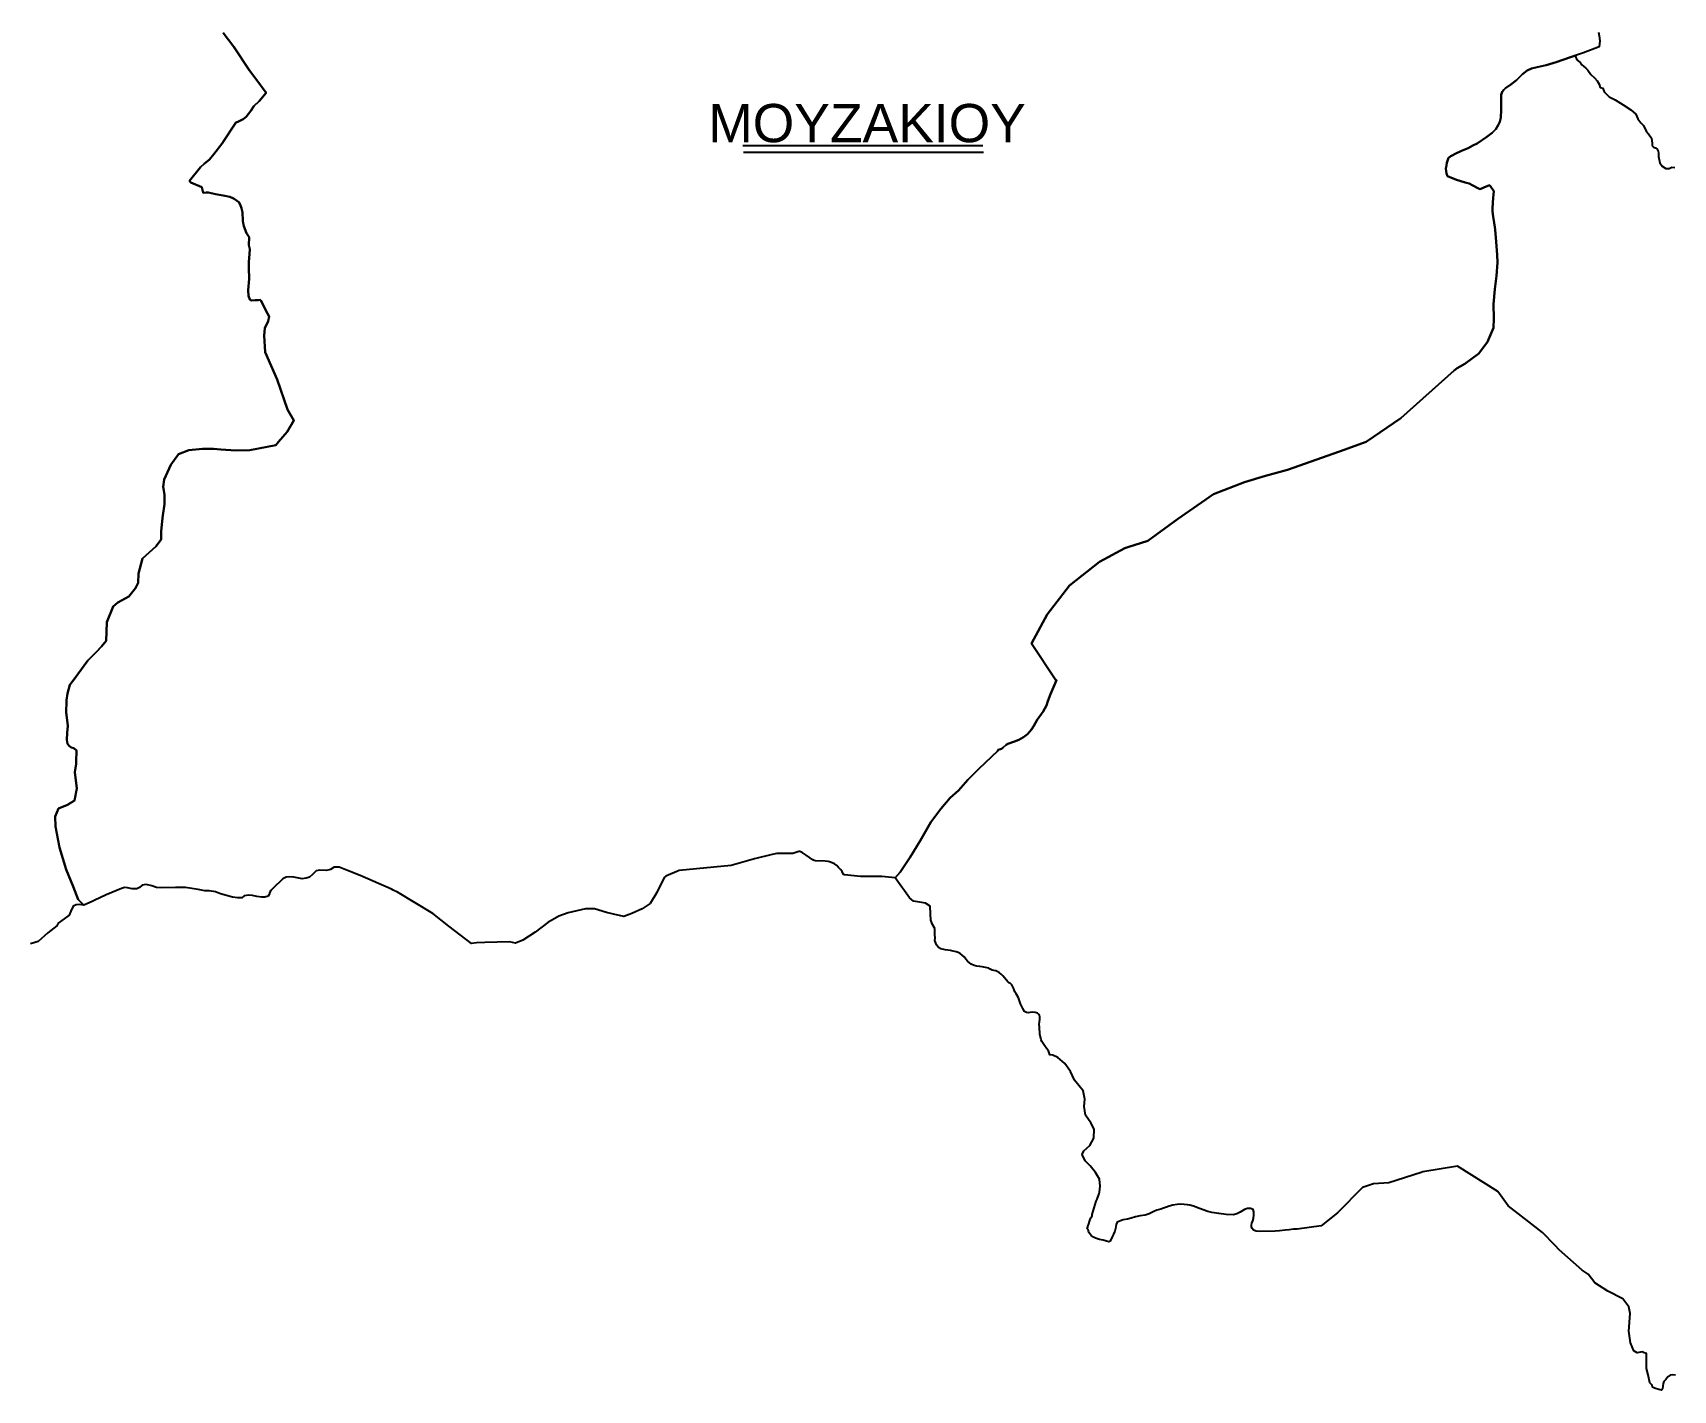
# Model space of a CAD drawing. Header units: metres. Extents: x 245125 to 394351, y 270578 to 4233311.
# Drawn here: x 283179 to 287468, y 4181206 to 4184756 of the extents above; entities that cross this region are included whole.
import ezdxf
from ezdxf.enums import TextEntityAlignment as Align
from ezdxf.lldxf.tags import DXFTag

# ---------------------------------------------------------------- set-up
doc = ezdxf.new("R2010")
doc.units = ezdxf.units.M
for name, color, linetype in [('4495-(228-329)', 103, 'Continuous'), ('ASTOTA', 7, 'Continuous'), ('ΗΛΕΙΑ_Ονομασία ΟΤΑ_ΟΚΧΕ', 6, 'Continuous')]:
    doc.layers.add(name, color=color, linetype=linetype)
doc.styles.add('ARIAL', font='arial.ttf')
tags = doc.linetypes.add('HIDDEN', pattern=[0.375, 0.25, -0.125]).pattern_tags.tags
tags[6:7] = [DXFTag(74, 4), DXFTag(75, 0), DXFTag(340, '0'), DXFTag(46, 1.0), DXFTag(50, 0.0), DXFTag(44, 0.0), DXFTag(45, 0.0)]
tags[4:5] = [DXFTag(74, 4), DXFTag(75, 0), DXFTag(340, '0'), DXFTag(46, 1.0), DXFTag(50, 0.0), DXFTag(44, 0.0), DXFTag(45, 0.0)]

msp = doc.modelspace()

# ---------------------------------------------------------------- linework, layer by layer
at = {"layer": '4495-(228-329)', "color": 103}
for p, q in [((285035.7, 4184461.3), (285662.7, 4184461.3)), ((285037.6, 4184443.7), (285664.7, 4184443.7))]:
    msp.add_line(p, q, dxfattribs=at)
at = {"layer": 'ASTOTA', "color": 253, "linetype": 'HIDDEN', "ltscale": 300}
for points in [[(283676.8, 4184755.9), (283704.8, 4184718.8), (283745.7, 4184657.5), (283762.6, 4184635.7), (283789, 4184598.7), (283770.6, 4184577.2), (283757.4, 4184563.5), (283749.2, 4184551.8), (283737.3, 4184536.2), (283728.8, 4184529.5), (283715.6, 4184522.8), (283709.8, 4184521.1), (283709.1, 4184519), (283673.1, 4184465.6), (283652.8, 4184438.6), (283641.3, 4184424.7), (283627.5, 4184413.1), (283617.6, 4184404.7), (283588.9, 4184368.7), (283592.3, 4184364.2), (283621, 4184351.6), (283624.6, 4184337), (283632.5, 4184338.2), (283638.4, 4184337.6), (283657.2, 4184334), (283676.5, 4184330), (283694.1, 4184326.3), (283701.9, 4184322.9), (283705.8, 4184321.3), (283717.9, 4184313.1), (283721.7, 4184306.7), (283725.1, 4184297.1), (283727.4, 4184285.6), (283727.6, 4184279.5), (283728.3, 4184270.9), (283728.3, 4184263.3), (283731.3, 4184250.3), (283738.2, 4184232), (283744.7, 4184221), (283744, 4184200.5), (283746.5, 4184189.9), (283745.7, 4184176.5), (283744.4, 4184156.9), (283743.6, 4184140.7), (283744.6, 4184112.6), (283742.5, 4184082.5), (283742.9, 4184068.2), (283746.4, 4184058.1), (283751.1, 4184055.6), (283760.9, 4184056.7), (283768.9, 4184056.9), (283773.8, 4184057), (283775.8, 4184055.3), (283778.7, 4184049.8), (283784.2, 4184038), (283792.5, 4184021.9), (283797.6, 4184013.5), (283794.6, 4184001.9), (283786.2, 4183983.5), (283783.8, 4183963.9), (283787, 4183920.6), (283818.1, 4183848.7), (283844.8, 4183770.4), (283861.8, 4183742), (283844, 4183712.5), (283821.7, 4183686.2), (283814.3, 4183677.5), (283747, 4183664.2), (283710.4, 4183663.1), (283671.2, 4183666.1), (283651.3, 4183668), (283622.7, 4183667.3), (283586.9, 4183664.2), (283559.9, 4183653.6), (283540.5, 4183626.2), (283523, 4183587.6), (283520, 4183568.5), (283523.7, 4183548.3), (283523.7, 4183523), (283519.3, 4183493.4), (283518.7, 4183487.6), (283515, 4183451.6), (283515, 4183430.7), (283500.6, 4183411.9), (283465.9, 4183380.9), (283455.1, 4183341.9), (283454.4, 4183317.4), (283447.9, 4183303), (283430, 4183281.8), (283401.9, 4183266.2), (283389.5, 4183255.6), (283372.6, 4183214.5), (283372, 4183189.5), (283370.7, 4183165.2), (283358.9, 4183150.8), (283344.5, 4183135.9), (283323.3, 4183114), (283297.1, 4183078), (283275.9, 4183050.5), (283269.7, 4183028.1), (283267.6, 4183010.6), (283267.2, 4183007.3), (283267.2, 4183006.9), (283266.5, 4182979.4), (283270.9, 4182943.4), (283269.4, 4182924.6), (283267.8, 4182906.9), (283270.1, 4182896.2), (283274.2, 4182890.8), (283279.9, 4182886.7), (283286.3, 4182884.7), (283293, 4182878.4), (283293.1, 4182871.2), (283292.4, 4182857), (283292.4, 4182855.8), (283292.4, 4182848.6), (283292.4, 4182847.7), (283292.3, 4182845.9), (283292.3, 4182844), (283289.3, 4182821.8), (283294.1, 4182779), (283288.1, 4182747.7), (283269.9, 4182737.1), (283246.4, 4182726.9), (283237.8, 4182706.5), (283238.6, 4182679.9), (283248.7, 4182625.2), (283266.7, 4182567.3), (283284.7, 4182522.7), (283298, 4182489), (283312.6, 4182474.3), (283300.3, 4182475.8), (283292.7, 4182475.5), (283284.5, 4182471.3), (283278.4, 4182458.8), (283274.1, 4182447.8), (283261.2, 4182438.9), (283245.3, 4182427.4), (283241.7, 4182420.3), (283218.3, 4182401.7), (283193.6, 4182379.4), (283173.6, 4182373.1)], [(287272.4, 4184757.3), (287274.5, 4184747.3), (287275.9, 4184734.9), (287274.5, 4184719), (287233.6, 4184703.5), (287212.4, 4184696.4), (287199.7, 4184692.2), (287161.7, 4184678.5), (287136, 4184671.2), (287112.2, 4184666), (287098, 4184662.6), (287086, 4184657.2), (287074.3, 4184647.7), (287058.3, 4184631.7), (287043.5, 4184620.2), (287029.6, 4184610.7), (287025.2, 4184606.9), (287021.3, 4184601.7), (287018.7, 4184593.2), (287018, 4184565.8), (287018.6, 4184553.4), (287017.4, 4184534.1), (287014.6, 4184522.4), (287010.1, 4184514.2), (287004.2, 4184503.9), (286994.4, 4184493.7), (286981.2, 4184483.4), (286955.2, 4184466.5), (286944.6, 4184460.6), (286932, 4184453.8), (286914.5, 4184446.6), (286897.6, 4184439.2), (286882.7, 4184430.8), (286880.4, 4184428.5), (286876.5, 4184415.5), (286875, 4184408.6), (286874, 4184401), (286874.2, 4184393.9), (286875.3, 4184387.4), (286878, 4184380.9), (286901.5, 4184371.4), (286910.6, 4184368.3), (286923.8, 4184364.5), (286934.6, 4184361.6), (286944.3, 4184356.5), (286958.6, 4184348.6), (286963, 4184346.8), (286973.1, 4184350.7), (286988, 4184357.2), (286989.7, 4184355.6), (286999, 4184341.9), (286997.1, 4184324.4), (286995.8, 4184297.2), (286995.5, 4184288.9), (286997.5, 4184274), (286998.8, 4184265), (287003, 4184241), (287005.4, 4184209.2), (287007.7, 4184174.9), (287009, 4184154.9), (287006, 4184119.7), (287001.3, 4184085.6), (286998.1, 4184046.3), (286998.7, 4184008.4), (286998.2, 4183983.7), (286982.9, 4183947.3), (286959.6, 4183916.9), (286923.1, 4183890.2), (286903, 4183878.3), (286895.6, 4183872.6), (286756.3, 4183747.6), (286665.4, 4183686.2), (286595.8, 4183660.4), (286460, 4183612.7), (286402.3, 4183597.5), (286346.9, 4183580.3), (286266.5, 4183548.8), (286172.4, 4183484), (286094.8, 4183427.4), (286042.4, 4183410.6), (286034.4, 4183408.1), (285968.5, 4183372.6), (285889.8, 4183310.6), (285831.1, 4183234.7), (285790.1, 4183158.2), (285854.2, 4183063), (285855.4, 4183062.3), (285839.8, 4183026.2), (285833.1, 4183007.6), (285829.4, 4182996.9), (285820.5, 4182980.9), (285805.2, 4182958.6), (285796, 4182943.7), (285790.5, 4182933.6), (285780.1, 4182921.7), (285769.1, 4182913.7), (285757, 4182907), (285745.5, 4182902), (285728.6, 4182896.4), (285724.3, 4182893.5), (285716, 4182886.5), (285711.8, 4182883.2), (285703.4, 4182880.4), (285702.1, 4182878.3), (285652.8, 4182831), (285623.9, 4182802.2), (285599.5, 4182774.1), (285577.7, 4182755.2), (285553.3, 4182725.9), (285526.7, 4182691.3), (285499, 4182642.2), (285472.7, 4182599.6), (285448.7, 4182563.3), (285446.9, 4182560.2), (285434.3, 4182545.7), (285398.9, 4182549.2), (285370.1, 4182549.7), (285343, 4182548.9), (285301, 4182554), (285298.5, 4182554.5), (285295.3, 4182562.1), (285291, 4182568), (285285.8, 4182573.2), (285281.7, 4182577.9), (285275.3, 4182582.3), (285269.2, 4182585.3), (285262.6, 4182587.6), (285258.6, 4182588.7), (285251.2, 4182589.2), (285225.4, 4182590.3), (285221.8, 4182590.9), (285218.4, 4182592.8), (285201, 4182604.8), (285190.9, 4182611.7), (285184.9, 4182614.4), (285182, 4182614.4), (285165.9, 4182609), (285146.1, 4182609.6), (285124.5, 4182609.6), (285111.9, 4182607), (285065.7, 4182595.2), (285005.2, 4182577.9), (284869.4, 4182564.6), (284834.3, 4182550.1), (284830.1, 4182547), (284810.8, 4182507.3), (284793.5, 4182478.8), (284772, 4182464.7), (284745.3, 4182452.4), (284724.8, 4182444.5), (284697.7, 4182450.9), (284679.4, 4182455.3), (284647.7, 4182464.7), (284623.9, 4182464.7), (284579.2, 4182454.6), (284554.7, 4182445.6), (284525.5, 4182429), (284492.3, 4182403.7), (284460.2, 4182382.8), (284440.8, 4182375.3), (284425.6, 4182378.2), (284361.2, 4182376.6), (284339.1, 4182376.1), (284326.3, 4182374.3), (284266.6, 4182419.4), (284225.1, 4182452.9), (284132.9, 4182507.9), (284121.3, 4182513.6), (284116.8, 4182515.9), (284035.3, 4182552.1), (284001.7, 4182564.6), (283980.3, 4182573.5), (283967.3, 4182573.5), (283957.2, 4182567.9), (283946.7, 4182565.4), (283929.7, 4182565.8), (283920.4, 4182563.8), (283910.7, 4182554.9), (283902.2, 4182547.6), (283893.7, 4182544.8), (283883.2, 4182543.6), (283870.2, 4182546), (283861.7, 4182547.2), (283850.2, 4182548.2), (283841.2, 4182547.2), (283833.3, 4182543.5), (283807, 4182517.8), (283801.5, 4182512.8), (283798.7, 4182508.2), (283797.2, 4182502.3), (283794.3, 4182498), (283785.9, 4182495.4), (283778, 4182495.2), (283764.5, 4182497.2), (283753.9, 4182499.9), (283743.9, 4182500.8), (283731.7, 4182498.9), (283725.4, 4182493.6), (283715.4, 4182493.2), (283701.7, 4182495.1), (283669.9, 4182503.7), (283656.5, 4182509), (283640.2, 4182511.4), (283629.1, 4182511.5), (283611.8, 4182515.4), (283578.4, 4182520.2), (283552.5, 4182520.5), (283514.9, 4182520), (283502.9, 4182520.9), (283490, 4182524.8), (283475.5, 4182528.5), (283465.3, 4182526.8), (283458.3, 4182520.3), (283451.2, 4182516.7), (283438.8, 4182516.8), (283427, 4182520), (283418.7, 4182520.2), (283410.8, 4182518), (283371, 4182501.6), (283339.5, 4182486.1), (283334.6, 4182483.7), (283312.6, 4182474.3), (283298, 4182489), (283284.7, 4182522.7), (283266.7, 4182567.3), (283248.7, 4182625.2), (283238.6, 4182679.9), (283237.8, 4182706.5), (283246.4, 4182726.9), (283269.9, 4182737.1), (283288.1, 4182747.7), (283294.1, 4182779), (283289.3, 4182821.8), (283292.3, 4182844), (283292.3, 4182845.9), (283292.4, 4182848.6), (283292.4, 4182855.8), (283293.1, 4182871.2), (283293, 4182878.4), (283286.3, 4182884.7), (283279.9, 4182886.7), (283274.2, 4182890.8), (283270.1, 4182896.2), (283267.8, 4182906.9), (283269.4, 4182924.6), (283270.9, 4182943.4), (283266.5, 4182979.4), (283267.2, 4183006.9), (283267.2, 4183007.3), (283267.6, 4183010.6), (283269.7, 4183028.1), (283275.9, 4183050.5), (283287.8, 4183065.9), (283297.1, 4183078), (283323.3, 4183114), (283344.5, 4183135.9), (283358.9, 4183150.8), (283370.7, 4183165.2), (283372, 4183189.5), (283372.6, 4183214.5), (283389.5, 4183255.6), (283401.9, 4183266.2), (283430, 4183281.8), (283447.9, 4183303), (283454.4, 4183317.4), (283455.1, 4183341.9), (283465.9, 4183380.9), (283500.6, 4183411.9), (283515, 4183430.7), (283515, 4183451.6), (283518.7, 4183487.6), (283519.3, 4183493.4), (283523.7, 4183523), (283523.7, 4183548.3), (283520, 4183568.5), (283523, 4183587.6), (283540.5, 4183626.2), (283559.9, 4183653.6), (283586.9, 4183664.2), (283622.7, 4183667.3), (283651.3, 4183668), (283671.2, 4183666.1), (283710.4, 4183663.1), (283747, 4183664.2), (283814.3, 4183677.5), (283821.7, 4183686.2), (283844, 4183712.5), (283861.8, 4183742), (283844.8, 4183770.4), (283818.1, 4183848.7), (283787, 4183920.6), (283783.8, 4183963.9), (283786.2, 4183983.5), (283794.6, 4184001.9), (283797.6, 4184013.5), (283792.5, 4184021.9), (283784.2, 4184038), (283778.7, 4184049.8), (283775.8, 4184055.3), (283773.8, 4184057), (283768.9, 4184056.9), (283760.9, 4184056.7), (283751.1, 4184055.6), (283746.4, 4184058.1), (283742.9, 4184068.2), (283742.5, 4184082.5), (283744.6, 4184112.6), (283743.6, 4184140.7), (283744.4, 4184156.9), (283745.7, 4184176.5), (283746.5, 4184189.9), (283744, 4184200.5), (283744.7, 4184221), (283738.2, 4184232), (283731.3, 4184250.3), (283728.3, 4184263.3), (283728.3, 4184270.9), (283727.6, 4184279.5), (283727.4, 4184285.6), (283725.1, 4184297.1), (283721.7, 4184306.7), (283717.9, 4184313.1), (283705.8, 4184321.3), (283701.9, 4184322.9), (283694.1, 4184326.3), (283676.5, 4184330), (283657.2, 4184334), (283638.4, 4184337.6), (283632.5, 4184338.2), (283624.6, 4184337), (283621, 4184351.6), (283592.3, 4184364.2), (283588.9, 4184368.7), (283617.6, 4184404.7), (283627.5, 4184413.1), (283641.3, 4184424.7), (283652.8, 4184438.6), (283673.1, 4184465.6), (283676.7, 4184470.9), (283709.1, 4184519), (283709.8, 4184521.1), (283715.6, 4184522.8), (283728.8, 4184529.5), (283737.3, 4184536.2), (283749.2, 4184551.8), (283757.4, 4184563.5), (283770.6, 4184577.2), (283789, 4184598.7), (283762.6, 4184635.7), (283745.7, 4184657.5), (283704.8, 4184718.8), (283676.8, 4184755.9)], [(287272.4, 4184757.3), (287274.5, 4184747.3), (287275.9, 4184734.9), (287274.5, 4184719), (287233.6, 4184703.5), (287212.4, 4184696.4), (287199.7, 4184692.2), (287161.7, 4184678.5), (287136, 4184671.2), (287112.2, 4184666), (287098, 4184662.6), (287086, 4184657.2), (287074.3, 4184647.7), (287058.3, 4184631.7), (287043.5, 4184620.2), (287029.6, 4184610.7), (287025.2, 4184606.9), (287021.3, 4184601.7), (287018.7, 4184593.2), (287018, 4184565.8), (287018.6, 4184553.4), (287017.4, 4184534.1), (287014.6, 4184522.4), (287010.1, 4184514.2), (287004.2, 4184503.9), (286994.4, 4184493.7), (286981.2, 4184483.4), (286955.2, 4184466.5), (286944.6, 4184460.6), (286932, 4184453.8), (286914.5, 4184446.6), (286897.6, 4184439.2), (286882.7, 4184430.8), (286880.4, 4184428.5), (286876.5, 4184415.5), (286875, 4184408.6), (286874, 4184401), (286874.2, 4184393.9), (286875.3, 4184387.4), (286878, 4184380.9), (286901.5, 4184371.4), (286910.6, 4184368.3), (286923.8, 4184364.5), (286934.6, 4184361.6), (286944.3, 4184356.5), (286958.6, 4184348.6), (286963, 4184346.8), (286973.1, 4184350.7), (286988, 4184357.2), (286989.7, 4184355.6), (286999, 4184341.9), (286997.1, 4184324.4), (286995.8, 4184297.2), (286995.5, 4184288.9), (286997.5, 4184274), (286998.8, 4184265), (287003, 4184241), (287005.4, 4184209.2), (287007.7, 4184174.9), (287009, 4184154.9), (287006, 4184119.7), (287001.3, 4184085.6), (286998.1, 4184046.3), (286998.7, 4184008.4), (286998.2, 4183983.7), (286982.9, 4183947.3), (286959.6, 4183916.9), (286923.1, 4183890.2), (286903, 4183878.3), (286895.6, 4183872.6), (286756.3, 4183747.6), (286665.4, 4183686.2), (286595.8, 4183660.4), (286460, 4183612.7), (286402.3, 4183597.5), (286346.9, 4183580.3), (286266.5, 4183548.8), (286172.4, 4183484), (286094.8, 4183427.4), (286042.4, 4183410.6), (286034.4, 4183408.1), (285968.5, 4183372.6), (285889.8, 4183310.6), (285831.1, 4183234.7), (285790.1, 4183158.2), (285854.2, 4183063), (285855.4, 4183062.3), (285839.8, 4183026.2), (285833.1, 4183007.6), (285829.4, 4182996.9), (285820.5, 4182980.9), (285805.2, 4182958.6), (285796, 4182943.7), (285790.5, 4182933.6), (285780.1, 4182921.7), (285769.1, 4182913.7), (285757, 4182907), (285745.5, 4182902), (285728.6, 4182896.4), (285724.3, 4182893.5), (285716, 4182886.5), (285711.8, 4182883.2), (285703.4, 4182880.4), (285702.1, 4182878.3), (285652.8, 4182831), (285623.9, 4182802.2), (285599.5, 4182774.1), (285577.7, 4182755.2), (285553.3, 4182725.9), (285526.7, 4182691.3), (285499, 4182642.2), (285472.7, 4182599.6), (285448.7, 4182563.3), (285446.9, 4182560.2), (285434.3, 4182545.7), (285398.9, 4182549.2), (285370.1, 4182549.7), (285343, 4182548.9), (285301, 4182554), (285298.5, 4182554.5), (285295.3, 4182562.1), (285291, 4182568), (285285.8, 4182573.2), (285281.7, 4182577.9), (285275.3, 4182582.3), (285269.2, 4182585.3), (285262.6, 4182587.6), (285258.6, 4182588.7), (285251.2, 4182589.2), (285225.4, 4182590.3), (285221.8, 4182590.9), (285218.4, 4182592.8), (285201, 4182604.8), (285190.9, 4182611.7), (285184.9, 4182614.4), (285182, 4182614.4), (285165.9, 4182609), (285146.1, 4182609.6), (285124.5, 4182609.6), (285111.9, 4182607), (285065.7, 4182595.2), (285005.2, 4182577.9), (284869.4, 4182564.6), (284834.3, 4182550.1), (284830.1, 4182547), (284810.8, 4182507.3), (284793.5, 4182478.8), (284772, 4182464.7), (284745.3, 4182452.4), (284724.8, 4182444.5), (284697.7, 4182450.9), (284679.4, 4182455.3), (284647.7, 4182464.7), (284623.9, 4182464.7), (284579.2, 4182454.6), (284554.7, 4182445.6), (284525.5, 4182429), (284492.3, 4182403.7), (284460.2, 4182382.8), (284440.8, 4182375.3), (284425.6, 4182378.2), (284361.2, 4182376.6), (284339.1, 4182376.1), (284326.3, 4182374.3), (284266.6, 4182419.4), (284225.1, 4182452.9), (284132.9, 4182507.9), (284121.3, 4182513.6), (284116.8, 4182515.9), (284035.3, 4182552.1), (284001.7, 4182564.6), (283980.3, 4182573.5), (283967.3, 4182573.5), (283957.2, 4182567.9), (283946.7, 4182565.4), (283929.7, 4182565.8), (283920.4, 4182563.8), (283910.7, 4182554.9), (283902.2, 4182547.6), (283893.7, 4182544.8), (283883.2, 4182543.6), (283870.2, 4182546), (283861.7, 4182547.2), (283850.2, 4182548.2), (283841.2, 4182547.2), (283833.3, 4182543.5), (283807, 4182517.8), (283801.5, 4182512.8), (283798.7, 4182508.2), (283797.2, 4182502.3), (283794.3, 4182498), (283785.9, 4182495.4), (283778, 4182495.2), (283764.5, 4182497.2), (283753.9, 4182499.9), (283743.9, 4182500.8), (283731.7, 4182498.9), (283725.4, 4182493.6), (283715.4, 4182493.2), (283701.7, 4182495.1), (283669.9, 4182503.7), (283656.5, 4182509), (283640.2, 4182511.4), (283629.1, 4182511.5), (283611.8, 4182515.4), (283578.4, 4182520.2), (283552.5, 4182520.5), (283514.9, 4182520), (283502.9, 4182520.9), (283490, 4182524.8), (283475.5, 4182528.5), (283465.3, 4182526.8), (283458.3, 4182520.3), (283451.2, 4182516.7), (283438.8, 4182516.8), (283427, 4182520), (283418.7, 4182520.2), (283410.8, 4182518), (283371, 4182501.6), (283339.5, 4182486.1), (283334.6, 4182483.7), (283312.6, 4182474.3), (283298, 4182489), (283284.7, 4182522.7), (283266.7, 4182567.3), (283248.7, 4182625.2), (283238.6, 4182679.9), (283237.8, 4182706.5), (283246.4, 4182726.9), (283269.9, 4182737.1), (283288.1, 4182747.7), (283294.1, 4182779), (283289.3, 4182821.8), (283292.3, 4182844), (283292.3, 4182845.9), (283292.4, 4182848.6), (283292.4, 4182855.8), (283293.1, 4182871.2), (283293, 4182878.4), (283286.3, 4182884.7), (283279.9, 4182886.7), (283274.2, 4182890.8), (283270.1, 4182896.2), (283267.8, 4182906.9), (283269.4, 4182924.6), (283270.9, 4182943.4), (283266.5, 4182979.4), (283267.2, 4183006.9), (283267.2, 4183007.3), (283267.6, 4183010.6), (283269.7, 4183028.1), (283275.9, 4183050.5), (283287.8, 4183065.9), (283297.1, 4183078), (283323.3, 4183114), (283344.5, 4183135.9), (283358.9, 4183150.8), (283370.7, 4183165.2), (283372, 4183189.5), (283372.6, 4183214.5), (283389.5, 4183255.6), (283401.9, 4183266.2), (283430, 4183281.8), (283447.9, 4183303), (283454.4, 4183317.4), (283455.1, 4183341.9), (283465.9, 4183380.9), (283500.6, 4183411.9), (283515, 4183430.7), (283515, 4183451.6), (283518.7, 4183487.6), (283519.3, 4183493.4), (283523.7, 4183523), (283523.7, 4183548.3), (283520, 4183568.5), (283523, 4183587.6), (283540.5, 4183626.2), (283559.9, 4183653.6), (283586.9, 4183664.2), (283622.7, 4183667.3), (283651.3, 4183668), (283671.2, 4183666.1), (283710.4, 4183663.1), (283747, 4183664.2), (283814.3, 4183677.5), (283821.7, 4183686.2), (283844, 4183712.5), (283861.8, 4183742), (283844.8, 4183770.4), (283818.1, 4183848.7), (283787, 4183920.6), (283783.8, 4183963.9), (283786.2, 4183983.5), (283794.6, 4184001.9), (283797.6, 4184013.5), (283792.5, 4184021.9), (283784.2, 4184038), (283778.7, 4184049.8), (283775.8, 4184055.3), (283773.8, 4184057), (283768.9, 4184056.9), (283760.9, 4184056.7), (283751.1, 4184055.6), (283746.4, 4184058.1), (283742.9, 4184068.2), (283742.5, 4184082.5), (283744.6, 4184112.6), (283743.6, 4184140.7), (283744.4, 4184156.9), (283745.7, 4184176.5), (283746.5, 4184189.9), (283744, 4184200.5), (283744.7, 4184221), (283738.2, 4184232), (283731.3, 4184250.3), (283728.3, 4184263.3), (283728.3, 4184270.9), (283727.6, 4184279.5), (283727.4, 4184285.6), (283725.1, 4184297.1), (283721.7, 4184306.7), (283717.9, 4184313.1), (283705.8, 4184321.3), (283701.9, 4184322.9), (283694.1, 4184326.3), (283676.5, 4184330), (283657.2, 4184334), (283638.4, 4184337.6), (283632.5, 4184338.2), (283624.6, 4184337), (283621, 4184351.6), (283592.3, 4184364.2), (283588.9, 4184368.7), (283617.6, 4184404.7), (283627.5, 4184413.1), (283641.3, 4184424.7), (283652.8, 4184438.6), (283673.1, 4184465.6), (283676.7, 4184470.9), (283709.1, 4184519), (283709.8, 4184521.1), (283715.6, 4184522.8), (283728.8, 4184529.5), (283737.3, 4184536.2), (283749.2, 4184551.8), (283757.4, 4184563.5), (283770.6, 4184577.2), (283789, 4184598.7), (283762.6, 4184635.7), (283745.7, 4184657.5), (283704.8, 4184718.8), (283676.8, 4184755.9)], [(287474.1, 4181245.2), (287465.8, 4181246.1), (287460, 4181244.9), (287453.9, 4181240.5), (287449, 4181234.3), (287443.9, 4181228.7), (287441.4, 4181223.7), (287441.3, 4181216.6), (287440.3, 4181209.8), (287438.1, 4181206.9), (287437.3, 4181205.9), (287430.2, 4181207.7), (287419, 4181211.3), (287413.8, 4181214.2), (287412.7, 4181218.8), (287411, 4181221.1), (287407.4, 4181225.4), (287402.3, 4181245.9), (287398.5, 4181262.7), (287398.6, 4181283.5), (287398, 4181301.6), (287392.2, 4181303.8), (287386.5, 4181305.9), (287374.2, 4181303.9), (287365.2, 4181308.5), (287356.4, 4181329.8), (287352.1, 4181360.5), (287355.9, 4181406.2), (287352.4, 4181424.3), (287336.7, 4181444.5), (287296.8, 4181465.3), (287263.2, 4181486.6), (287245.7, 4181509.7), (287229.9, 4181519.5), (287169.5, 4181573), (287159.1, 4181584), (287126.3, 4181618.7), (287098.6, 4181640.2), (287037, 4181688), (287009.9, 4181725.8), (286904.5, 4181792.2), (286813.9, 4181777.3), (286808.7, 4181774.8), (286724.8, 4181748.5), (286684.4, 4181745.2), (286655.7, 4181735.6), (286590.3, 4181669.9), (286547.8, 4181635.4), (286484.5, 4181627.3), (286478.8, 4181626.6), (286475.5, 4181627.4), (286463.9, 4181625.7), (286453.9, 4181624.1), (286438.7, 4181622.4), (286427.1, 4181621.5), (286387, 4181620.5), (286377.4, 4181621.7), (286370.4, 4181624.4), (286367.5, 4181628.4), (286365.7, 4181633), (286365.2, 4181637.3), (286366.3, 4181642.9), (286369.1, 4181649.2), (286370.5, 4181654.9), (286371.4, 4181664.3), (286372, 4181672.1), (286369.5, 4181678.2), (286363, 4181680.7), (286355.4, 4181681), (286347, 4181678.4), (286335.5, 4181671.5), (286327.6, 4181666.7), (286318.1, 4181664.3), (286299.6, 4181665.7), (286279.8, 4181668.1), (286262, 4181670.7), (286251.5, 4181673), (286229.7, 4181680.8), (286213.6, 4181687), (286204.6, 4181689.5), (286197.9, 4181690.5), (286189.5, 4181691.8), (286180.1, 4181692.1), (286171.5, 4181691.7), (286160, 4181689.9), (286150.3, 4181687.5), (286142.9, 4181684.8), (286135.5, 4181681.6), (286128.3, 4181679.4), (286117.8, 4181676.7), (286110, 4181673.1), (286097.7, 4181667.5), (286087.7, 4181664), (286074.3, 4181661.7), (286062.6, 4181659.5), (286050.6, 4181656.2), (286040.9, 4181653.3), (286029.8, 4181651), (286022.7, 4181648.8), (286014.3, 4181645.2), (286011.7, 4181639.5), (286010.2, 4181628.9), (286008.3, 4181622.2), (286005.1, 4181613.9), (286001.8, 4181608.8), (285995.9, 4181595.7), (285992.7, 4181594.2), (285986.5, 4181595.3), (285978, 4181598.3), (285967.9, 4181600.4), (285958, 4181603.8), (285952.3, 4181606), (285946.3, 4181610.3), (285943.5, 4181613.9), (285941.2, 4181617.6), (285939.6, 4181622.2), (285938.4, 4181625.8), (285935, 4181629.7), (285937.3, 4181632.3), (285937.9, 4181633.6), (285940.4, 4181641.1), (285942.1, 4181647.4), (285943.3, 4181652.1), (285945.6, 4181656.6), (285948.6, 4181661.8), (285949, 4181665), (285959.8, 4181700.1), (285961.6, 4181705.2), (285966.8, 4181720), (285968, 4181723.5), (285969.8, 4181739.7), (285968, 4181757.6), (285957.4, 4181775.2), (285943.6, 4181792.4), (285930.6, 4181805.5), (285922.8, 4181822), (285927.1, 4181831.5), (285943.2, 4181845.9), (285953.6, 4181865.4), (285954.5, 4181888.9), (285945.4, 4181905), (285931.5, 4181925.4), (285927.6, 4181947.6), (285929.7, 4181966.7), (285925.4, 4181988.4), (285902.8, 4182016.6), (285892.4, 4182039.6), (285877.3, 4182060.1), (285858.9, 4182076.3), (285846.4, 4182081.8), (285840.4, 4182082.5), (285838.4, 4182083.2), (285834.7, 4182093.4), (285830.4, 4182098.4), (285824.1, 4182107), (285817, 4182117.4), (285815.2, 4182122.2), (285812.3, 4182136.8), (285810.8, 4182154.9), (285810, 4182162.9), (285810.9, 4182168), (285812.1, 4182176.4), (285812, 4182182), (285811.4, 4182185.6), (285809.4, 4182188.3), (285805.9, 4182191.9), (285800.3, 4182193.6), (285792.4, 4182194.1), (285782, 4182192.7), (285777.6, 4182193.5), (285772.2, 4182196.4), (285767.7, 4182203.7), (285761.6, 4182216.4), (285756.3, 4182231.8), (285750.6, 4182242.5), (285747.1, 4182247.5), (285743.8, 4182255.7), (285738.7, 4182266), (285735.3, 4182269.1), (285731.4, 4182271.5), (285728.1, 4182274.2), (285721, 4182283.6), (285715, 4182289.3), (285711.2, 4182294.1), (285706.4, 4182297.5), (285700.3, 4182300.9), (285696.9, 4182302.5), (285691.9, 4182303.5), (285687.6, 4182304.6), (285682.3, 4182307.3), (285679, 4182309.2), (285674.8, 4182310.5), (285661.5, 4182313.2), (285655.3, 4182313.8), (285647.8, 4182314.9), (285640, 4182316.5), (285632.4, 4182320), (285622.6, 4182327.6), (285618.4, 4182332.9), (285614.3, 4182339.1), (285609.4, 4182343.9), (285604.1, 4182348.1), (285598.8, 4182350.7), (285593.1, 4182352.7), (285585.9, 4182354.2), (285578.4, 4182355.8), (285564.7, 4182357.6), (285553.5, 4182359.8), (285547.1, 4182363.5), (285542.2, 4182371), (285537.9, 4182381.7), (285538.2, 4182387.7), (285537.9, 4182397.7), (285537.4, 4182412.9), (285531.9, 4182423.5), (285526.8, 4182435), (285526.3, 4182451.6), (285525.3, 4182471.3), (285513.3, 4182479.8), (285481.6, 4182484.8), (285471.5, 4182493.4), (285434.3, 4182545.7), (285446.9, 4182560.2), (285448.7, 4182563.3), (285472.7, 4182599.6), (285499, 4182642.2), (285526.7, 4182691.3), (285553.3, 4182725.9), (285577.7, 4182755.2), (285599.5, 4182774.1), (285623.9, 4182802.2), (285652.8, 4182831), (285702.1, 4182878.3), (285703.4, 4182880.4), (285711.8, 4182883.2), (285716, 4182886.5), (285724.3, 4182893.5), (285728.6, 4182896.4), (285745.5, 4182902), (285757, 4182907), (285769.1, 4182913.7), (285780.1, 4182921.7), (285790.5, 4182933.6), (285796, 4182943.7), (285805.2, 4182958.6), (285820.5, 4182980.9), (285829.4, 4182996.9), (285833.1, 4183007.6), (285839.8, 4183026.2), (285855.4, 4183062.3), (285854.2, 4183063), (285790.1, 4183158.2), (285831.1, 4183234.7), (285889.8, 4183310.6), (285968.5, 4183372.6), (286034.4, 4183408.1), (286042.4, 4183410.6), (286094.8, 4183427.4), (286172.4, 4183484), (286266.5, 4183548.8), (286346.9, 4183580.3), (286402.3, 4183597.5), (286460, 4183612.7), (286595.8, 4183660.4), (286665.4, 4183686.2), (286756.3, 4183747.6), (286895.6, 4183872.6), (286903, 4183878.3), (286923.1, 4183890.2), (286959.6, 4183916.9), (286982.9, 4183947.3), (286998.2, 4183983.7), (286998.7, 4184008.4), (286998.1, 4184046.3), (287001.3, 4184085.6), (287006, 4184119.7), (287009, 4184154.9), (287007.7, 4184174.9), (287005.4, 4184209.2), (287003, 4184241), (286998.8, 4184265), (286997.5, 4184274), (286995.5, 4184288.9), (286995.8, 4184297.2), (286997.1, 4184324.4), (286999, 4184341.9), (286989.7, 4184355.6), (286988, 4184357.2), (286973.1, 4184350.7), (286963, 4184346.8), (286958.6, 4184348.6), (286944.3, 4184356.5), (286934.6, 4184361.6), (286923.8, 4184364.5), (286910.6, 4184368.3), (286901.5, 4184371.4), (286878, 4184380.9), (286875.3, 4184387.4), (286874.2, 4184393.9), (286874, 4184401), (286875, 4184408.6), (286876.5, 4184415.5), (286880.4, 4184428.5), (286882.7, 4184430.8), (286897.6, 4184439.2), (286914.5, 4184446.6), (286932, 4184453.8), (286944.6, 4184460.6), (286955.2, 4184466.5), (286981.2, 4184483.4), (286994.4, 4184493.7), (287004.2, 4184503.9), (287010.1, 4184514.2), (287014.6, 4184522.4), (287017.4, 4184534.1), (287018.6, 4184553.4), (287018, 4184565.8), (287018.7, 4184593.2), (287021.3, 4184601.7), (287025.2, 4184606.9), (287029.6, 4184610.7), (287043.5, 4184620.2), (287058.3, 4184631.7), (287074.3, 4184647.7), (287086, 4184657.2), (287098, 4184662.6), (287112.2, 4184666), (287136, 4184671.2), (287161.7, 4184678.5), (287199.7, 4184692.2), (287212.4, 4184696.4), (287212.8, 4184693.9), (287213.4, 4184690.9), (287215.4, 4184687.7), (287219, 4184683.6), (287225.4, 4184676.7), (287229.4, 4184671.8), (287233.6, 4184668.6), (287240, 4184663.1), (287244.5, 4184658.1), (287253, 4184646.5), (287262.5, 4184637.7), (287269.6, 4184630), (287274.5, 4184621.2), (287276.3, 4184615.2), (287278.3, 4184612.7), (287283.8, 4184610.5), (287287.4, 4184601.2), (287300.9, 4184588.3), (287316.1, 4184580.3), (287337.2, 4184567.1), (287357, 4184554.4), (287370.2, 4184543.2), (287375.6, 4184531.1), (287383.6, 4184520.1), (287390.1, 4184512.9), (287397.7, 4184498.2), (287403.4, 4184491.7), (287411.2, 4184480.3), (287413.2, 4184467.3), (287413.2, 4184460.4), (287416.4, 4184456.2), (287421.5, 4184454.7), (287426.3, 4184451.7), (287428.8, 4184446.5), (287429.4, 4184440.6), (287429.9, 4184432.3), (287433.5, 4184415.5), (287439.2, 4184406.6), (287448.4, 4184401.2), (287457.1, 4184401.2), (287464.4, 4184403.9), (287472.2, 4184403.3)]]:
    msp.add_lwpolyline(points, dxfattribs=at)

# ---------------------------------------------------------------- texts
at = {"layer": 'ΗΛΕΙΑ_Ονομασία ΟΤΑ_ΟΚΧΕ', "color": 253, "style": 'ARIAL'}
msp.add_text('ΜΟΥΖΑΚΙΟΥ', height=100, dxfattribs=at).set_placement((285360.3, 4184519.6), align=Align.MIDDLE)

doc.saveas('drawing.dxf')
